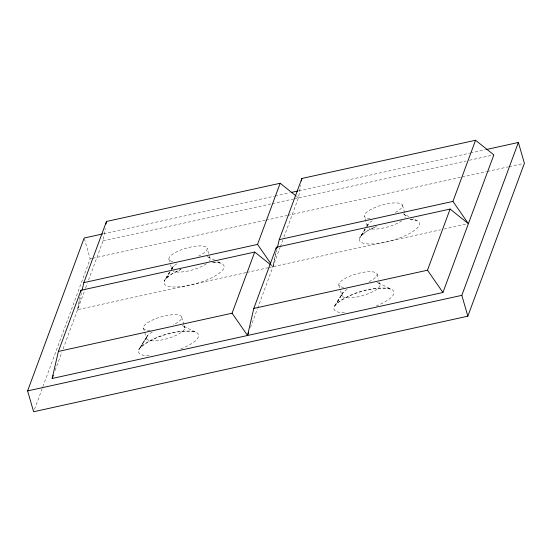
<?xml version="1.0" encoding="UTF-8"?>
<svg xmlns="http://www.w3.org/2000/svg" width="552" height="552" viewBox="0 0 552 552"><rect width="100%" height="100%" fill="white"/><g stroke="black" fill="none" stroke-linecap="round" stroke-linejoin="round"><path stroke-width="0.41" stroke-dasharray="2.76 2.07" d="M246.04 272.612L77.59 309.686L79.826 297.031M88.541 280.085L103.045 240.886L105.28 228.231M275.524 252.34L272.992 266.685L271.032 265.119M283.942 237.084L298.446 197.885L300.681 185.23M77.59 309.686L81.572 292.47M276.973 249.469L272.992 266.685L271.543 264.594M34.514 409.315L42.594 387.476M42.89 386.669L90.176 258.86L84.394 238.823M55.096 370.482L61.907 352.086M63.087 348.885L85.284 288.882M85.581 288.082L87.361 283.286M171.886 268.934L172.307 267.803L171.451 269.21M250.498 327.481L257.308 309.085M257.605 308.285L280.099 247.482M280.388 246.682L282.762 240.286M169.74 272.032L164.179 281.196L170.085 271.688M365.141 229.032L359.58 238.195L365.031 229.418M366.852 226.21L367.708 224.802L367.418 226.934L364.306 216.191M171.9 268.762L173.266 266.568L171.541 269.335M366.852 226.492L368.667 223.567L366.942 226.334M169.823 272.101L165.51 279.015L171.375 274.247L180.683 269.535M365.217 229.101L360.911 236.014L366.769 231.247L376.084 226.534M103.514 233.758L274.344 196.167M275.186 195.981L289.489 192.834M298.749 190.799L469.579 153.201M470.421 153.021L485.567 149.682M103.045 240.886L271.494 203.819M272.336 203.633L293.395 198.996M294.237 198.81L466.054 160.998M469.421 160.259L493.847 154.884M90.176 258.86L91.86 258.488M92.701 258.301L265.215 220.338M266.057 220.151L287.095 215.528M287.93 215.342L461.286 177.192M462.127 177.006L486.533 171.637M487.375 171.451L508.413 166.821M509.254 166.635L522.716 163.675M246.882 272.426L267.941 267.796M268.783 267.61L440.599 229.798M443.967 229.059L468.393 223.684M212.251 262.29L217.895 262.545L221.014 263.325L215.68 260.682M409.963 219.268L416.415 220.324L413.365 218.813M408.791 216.55L404.216 214.293L405.568 215.956L404.871 213.514M214.914 260.309L208.815 257.294L210.167 258.957L207.131 248.379M296.486 196.319L298.446 197.885M338.852 284.991L340.287 289.945M340.529 290.773L341.964 295.734L342.254 293.602L334.126 306.988L343.213 292.36L335.464 304.814C350.361 292.401 371.793 286.039 390.961 289.117L378.769 283.093L380.114 284.749L379.417 282.313M168.905 259.192L170.34 264.153M170.582 264.974L172.017 269.935M143.451 327.991L146.563 338.735L146.853 336.603L138.731 349.996L147.812 335.361L140.063 347.815C154.96 335.402 176.392 329.04 195.56 332.118L183.367 326.094L184.713 327.75L184.016 325.314M402.532 205.378L404.637 212.699M377.078 274.178L378.479 279.057M181.684 317.179L183.781 324.5M343.654 287.378A19.865 5.872 -16.1 0 1 345.925 277.994A19.865 5.872 -16.1 0 1 373.421 271.943A19.865 5.872 -16.1 0 1 368.536 281.899M370.054 218.647A19.865 5.872 -16.1 0 1 370.682 209.56A19.865 5.872 -16.1 0 1 398.599 203.101A19.865 5.872 -16.1 0 1 393.99 213.1M172.838 261.469A19.865 5.872 -16.1 0 1 176.702 251.829A19.865 5.872 -16.1 0 1 203.743 246.192A19.865 5.872 -16.1 0 1 198.589 256.1M207.007 256.666A19.865 5.872 -16.1 0 1 209.477 261.02M206.517 263.739A19.865 5.872 -16.1 0 1 188.549 270.894A19.865 5.872 -16.1 0 1 173.169 271.08M171.872 269.293A19.865 5.872 -16.1 0 1 178.289 262.987M150.213 330.469A19.865 5.872 -16.1 0 1 149.164 321.733A19.865 5.872 -16.1 0 1 177.468 314.854A19.865 5.872 -16.1 0 1 173.135 324.9M182.263 325.645A19.865 5.872 -16.1 0 1 176.143 335.319A19.865 5.872 -16.1 0 1 150.392 340.688A19.865 5.872 -16.1 0 1 152.835 331.78M149.171 355.819A31.222 9.232 -16.1 0 1 148.923 341.308A31.222 9.232 -16.1 0 1 194.2 331.697A31.222 9.232 -16.1 0 1 180.138 349.243M213.445 262.228A31.222 9.232 -16.1 0 1 214.052 276.545A31.222 9.232 -16.1 0 1 168.926 286.474A31.222 9.232 -16.1 0 1 181.166 269.335M376.954 282.465A19.865 5.872 -16.1 0 1 372.655 291.773A19.865 5.872 -16.1 0 1 346.663 297.797A19.865 5.872 -16.1 0 1 347.249 289.338M403.119 213.852A19.865 5.872 -16.1 0 1 404.878 218.019M401.911 220.738A19.865 5.872 -16.1 0 1 369.109 228.335M367.273 226.292A19.865 5.872 -16.1 0 1 373.69 219.986M344.572 312.818A31.222 9.232 -16.1 0 1 344.324 298.308A31.222 9.232 -16.1 0 1 389.602 288.696A31.222 9.232 -16.1 0 1 375.539 306.243M410.44 219.275A31.222 9.232 -16.1 0 1 408.356 234.124A31.222 9.232 -16.1 0 1 363.94 243.384A31.222 9.232 -16.1 0 1 376.567 226.334"/><path stroke-width="0.83" d="M80.723 291.967L81.02 290.276L254.707 252.057L270.383 264.594M106.025 224.008L106.474 221.476L280.161 183.257L295.831 195.794M276.124 248.966L276.421 247.275L450.108 209.056L468.393 223.684L452.937 201.411L475.562 140.256L493.847 154.884L442.939 292.484L52.136 378.486L58.395 351.431L81.02 290.276M301.426 181.008L301.875 178.475L475.562 140.256M82.138 290.014L83.849 282.631L106.474 221.476M254.707 252.057L232.082 313.212L247.537 335.485L253.796 308.43L276.421 247.275M277.352 247.827L279.25 239.63L301.875 178.475M486.409 149.502L518.383 142.464L524.4 163.302L467.841 316.186L33.617 411.744L27.6 390.906L84.159 238.022L102.672 233.944M52.136 378.486L53.323 375.284M270.577 263.2L257.536 244.412L280.161 183.257M247.537 335.485L248.724 332.283M442.939 292.484L427.483 270.211L450.108 209.056M467.841 316.186L461.824 295.348L518.383 142.464M291.173 192.462L297.907 190.985M83.849 282.631L257.536 244.412M279.25 239.63L452.937 201.411M58.395 351.431L232.082 313.212M253.796 308.43L427.483 270.211M27.6 390.906L461.824 295.348"/></g></svg>
